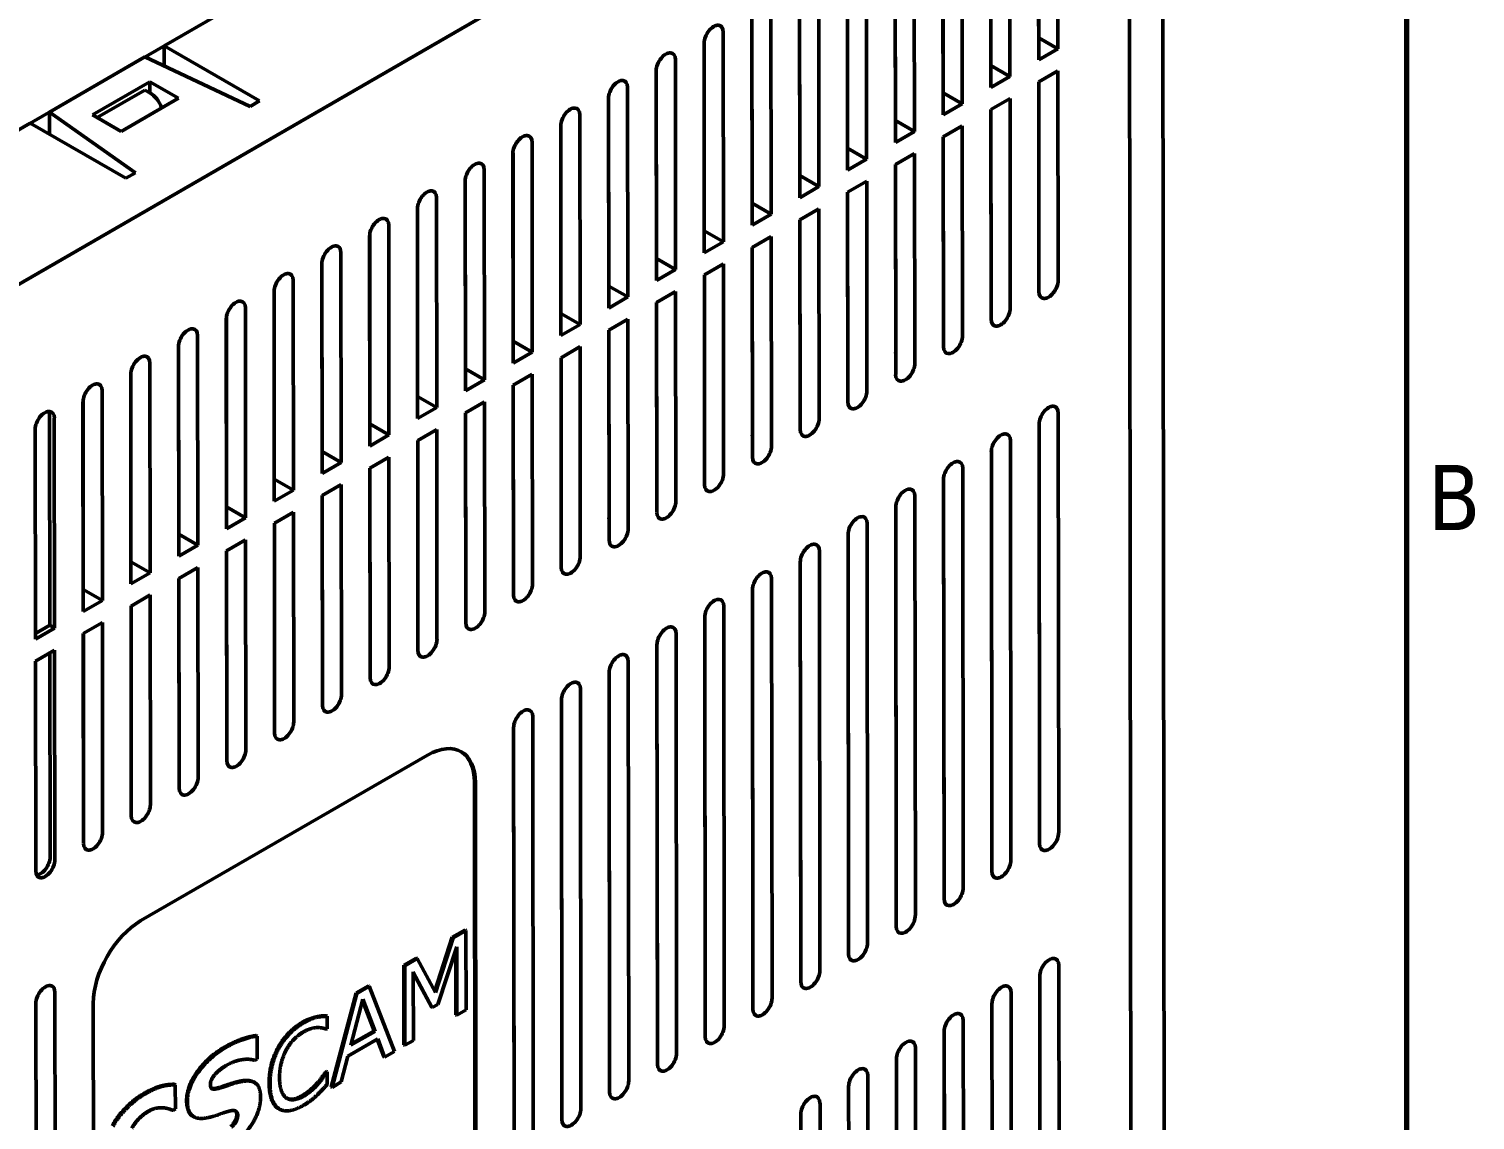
# Model space of a CAD drawing. Header units: millimetres. Extents: x 2121 to 4904, y 892 to 1933.
# Drawn here: x 3174.5 to 3335.1, y 1646.6 to 1767.7 of the extents above; entities that cross this region are included whole.
import ezdxf

# ---------------------------------------------------------------- set-up
doc = ezdxf.new("R2010")
doc.units = ezdxf.units.MM
doc.header["$LTSCALE"] = 1.8
doc.layers.add('경계(ISO)', color=7, linetype='Continuous', lineweight=70)
doc.layers.add('외형선(ISO)', color=7, linetype='Continuous', lineweight=50)
doc.styles.add('주 텍스트 (ISO)', font='')
doc.styles.get('주 텍스트 (ISO)').set_extended_font_data('Tahoma')

# ---------------------------------------------------------------- blocks, each defined once
blk = doc.blocks.new('경계 Default Border')
at = {"layer": '경계(ISO)', "flags": 128}
blk.add_lwpolyline([(10, 10), (10, 410), (584, 410), (584, 10), (10, 10)], dxfattribs=at)
at = {"layer": '경계(ISO)', "insert": (585.15, 313.25), "char_height": 3.5, "attachment_point": 7, "style": '주 텍스트 (ISO)'}
blk.add_mtext('B', dxfattribs=at)

msp = doc.modelspace()

# ---------------------------------------------------------------- linework, layer by layer
at = {"layer": '외형선(ISO)'}
for p, q in [((3158.75, 1748.06), (3280.73, 1818.48)), ((3300.35, 1812.68), (3300.56, 1628.85)), ((3264.82, 1809.29), (3189.51, 1765.82)), ((3296.64, 1806.86), (3296.87, 1598.52)), ((3296.64, 1806.86), (3296.87, 1599.99)), ((3097.76, 1695.72), (3280.73, 1801.35)), ((3288.7, 1788.79), (3288.73, 1765.5)), ((3286.61, 1766.73), (3286.58, 1787.65)), ((3286.61, 1764.28), (3286.58, 1787.57)), ((3283.4, 1785.73), (3283.42, 1762.44)), ((3281.3, 1763.66), (3281.28, 1784.59)), ((3281.3, 1761.22), (3281.28, 1784.5)), ((3278.1, 1782.67), (3278.12, 1759.38)), ((3276, 1758.16), (3275.97, 1781.44)), ((3276, 1760.6), (3275.98, 1781.53)), ((3272.79, 1779.6), (3272.82, 1756.32)), ((3270.7, 1757.54), (3270.67, 1778.47)), ((3270.7, 1755.09), (3270.67, 1778.38)), ((3267.49, 1776.54), (3267.51, 1753.26)), ((3265.39, 1754.48), (3265.37, 1775.41)), ((3265.39, 1752.03), (3265.37, 1775.32)), ((3262.19, 1773.48), (3262.21, 1750.2)), ((3260.09, 1748.97), (3260.06, 1772.26)), ((3260.09, 1751.42), (3260.07, 1772.35)), ((3254.79, 1748.36), (3254.76, 1769.28)), ((3254.79, 1745.91), (3254.76, 1769.19)), ((3256.88, 1770.42), (3256.91, 1747.13)), ((3249.48, 1745.29), (3249.46, 1766.22)), ((3249.48, 1742.85), (3249.46, 1766.13)), ((3251.58, 1767.36), (3251.6, 1744.07)), ((3286.6, 1766.72), (3286.61, 1766.73)), ((3288.73, 1765.5), (3286.61, 1766.73)), ((3187.39, 1764.59), (3176.78, 1758.47)), ((3199.06, 1759.09), (3187.39, 1764.59)), ((3189.51, 1765.82), (3200.12, 1759.71)), ((3189.51, 1763.59), (3189.51, 1765.82)), ((3288.73, 1765.5), (3286.61, 1764.28)), ((3244.18, 1739.79), (3244.15, 1763.07)), ((3244.18, 1742.23), (3244.16, 1763.16)), ((3246.28, 1764.3), (3246.3, 1741.01)), ((3281.3, 1763.66), (3281.3, 1763.66)), ((3283.42, 1762.44), (3281.3, 1763.66)), ((3286.61, 1761.83), (3288.73, 1763.05)), ((3288.73, 1763.05), (3288.76, 1739.77)), ((3181.56, 1758.16), (3187.92, 1761.84)), ((3187.92, 1761.84), (3191.1, 1760.01)), ((3187.92, 1761.84), (3187.92, 1760.61)), ((3240.97, 1761.23), (3241, 1737.95)), ((3283.42, 1762.44), (3281.3, 1761.22)), ((3286.64, 1740.99), (3286.61, 1761.83)), ((3286.64, 1738.54), (3286.61, 1761.83)), ((3182.09, 1757.86), (3187.39, 1760.92)), ((3191.1, 1760.01), (3184.74, 1756.33)), ((3187.39, 1760.92), (3187.92, 1760.61)), ((3200.12, 1759.71), (3199.06, 1759.09)), ((3238.88, 1739.17), (3238.85, 1760.1)), ((3238.88, 1736.72), (3238.85, 1760.01)), ((3276, 1760.6), (3276, 1760.6)), ((3278.12, 1759.38), (3276, 1760.6)), ((3281.31, 1758.77), (3283.43, 1759.99)), ((3283.43, 1759.99), (3283.45, 1736.71)), ((3176.78, 1758.47), (3186.33, 1751.75)), ((3176.79, 1756.02), (3176.78, 1758.47)), ((3184.74, 1756.33), (3181.56, 1758.16)), ((3235.67, 1758.17), (3235.69, 1734.89)), ((3278.12, 1759.38), (3276, 1758.16)), ((3281.33, 1737.93), (3281.31, 1758.77)), ((3281.33, 1735.48), (3281.31, 1758.77)), ((3174.66, 1757.24), (3162.46, 1750.2)), ((3185.27, 1751.13), (3174.66, 1757.24)), ((3233.57, 1736.11), (3233.55, 1757.04)), ((3233.57, 1733.66), (3233.55, 1756.95)), ((3270.69, 1757.54), (3270.7, 1757.54)), ((3272.82, 1756.32), (3270.7, 1757.54)), ((3276, 1755.71), (3278.12, 1756.93)), ((3278.12, 1756.93), (3278.15, 1733.65)), ((3230.37, 1755.11), (3230.39, 1731.82)), ((3272.82, 1756.32), (3270.7, 1755.09)), ((3276.03, 1732.42), (3276, 1755.71)), ((3276.03, 1734.87), (3276.01, 1755.71)), ((3228.27, 1730.6), (3228.24, 1753.88)), ((3228.27, 1733.05), (3228.25, 1753.97)), ((3265.39, 1754.48), (3265.39, 1754.48)), ((3267.51, 1753.26), (3265.39, 1754.48)), ((3267.51, 1753.26), (3265.39, 1752.03)), ((3270.7, 1752.64), (3272.82, 1753.87)), ((3272.82, 1753.87), (3272.85, 1730.58)), ((3186.33, 1751.75), (3185.27, 1751.13)), ((3225.06, 1752.05), (3225.09, 1728.76)), ((3270.73, 1731.8), (3270.7, 1752.65)), ((3270.73, 1729.36), (3270.7, 1752.64)), ((3222.97, 1729.98), (3222.94, 1750.91)), ((3222.97, 1727.54), (3222.94, 1750.82)), ((3260.09, 1751.42), (3260.09, 1751.42)), ((3262.21, 1750.2), (3260.09, 1751.42)), ((3262.21, 1750.2), (3260.09, 1748.97)), ((3265.4, 1749.58), (3267.52, 1750.81)), ((3267.52, 1750.81), (3267.54, 1727.52)), ((3219.76, 1748.99), (3219.78, 1725.7)), ((3254.78, 1748.35), (3254.79, 1748.36)), ((3256.91, 1747.13), (3254.79, 1748.36)), ((3265.42, 1728.74), (3265.4, 1749.58)), ((3265.42, 1726.3), (3265.4, 1749.58)), ((3217.66, 1726.92), (3217.64, 1747.85)), ((3217.66, 1724.48), (3217.64, 1747.76)), ((3256.91, 1747.13), (3254.79, 1745.91)), ((3260.09, 1746.52), (3262.21, 1747.74)), ((3262.21, 1747.74), (3262.24, 1724.46)), ((3214.46, 1745.92), (3214.48, 1722.64)), ((3249.48, 1745.29), (3249.48, 1745.29)), ((3251.6, 1744.07), (3249.48, 1745.29)), ((3260.12, 1723.23), (3260.09, 1746.52)), ((3260.12, 1725.68), (3260.1, 1746.52)), ((3212.36, 1721.41), (3212.33, 1744.7)), ((3212.36, 1723.86), (3212.34, 1744.79)), ((3251.6, 1744.07), (3249.48, 1742.85)), ((3254.79, 1743.46), (3256.91, 1744.68)), ((3256.91, 1744.68), (3256.94, 1721.4)), ((3209.15, 1742.86), (3209.18, 1719.58)), ((3244.18, 1742.23), (3244.18, 1742.23)), ((3246.3, 1741.01), (3244.18, 1742.23)), ((3254.82, 1722.62), (3254.79, 1743.46)), ((3254.82, 1720.17), (3254.79, 1743.46)), ((3207.06, 1720.8), (3207.03, 1741.73)), ((3207.06, 1718.35), (3207.03, 1741.64)), ((3246.3, 1741.01), (3244.18, 1739.79)), ((3249.49, 1740.4), (3251.61, 1741.62)), ((3249.51, 1719.56), (3249.49, 1740.4)), ((3249.51, 1717.11), (3249.49, 1740.4)), ((3251.61, 1741.62), (3251.63, 1718.34)), ((3203.85, 1739.8), (3203.87, 1716.52)), ((3238.87, 1739.17), (3238.88, 1739.17)), ((3241, 1737.95), (3238.88, 1739.17)), ((3201.75, 1717.74), (3201.73, 1738.67)), ((3201.75, 1715.29), (3201.73, 1738.58)), ((3241, 1737.95), (3238.88, 1736.72)), ((3244.18, 1737.33), (3246.3, 1738.56)), ((3244.21, 1714.05), (3244.18, 1737.33)), ((3244.21, 1716.5), (3244.19, 1737.34)), ((3246.3, 1738.56), (3246.33, 1715.27)), ((3196.45, 1712.23), (3196.42, 1735.51)), ((3196.45, 1714.67), (3196.43, 1735.6)), ((3198.55, 1736.74), (3198.57, 1713.45)), ((3233.57, 1736.11), (3233.57, 1736.11)), ((3235.69, 1734.89), (3233.57, 1736.11)), ((3238.88, 1734.27), (3241, 1735.5)), ((3241, 1735.5), (3241.03, 1712.21)), ((3235.69, 1734.89), (3233.57, 1733.66)), ((3238.91, 1713.43), (3238.88, 1734.27)), ((3238.91, 1710.99), (3238.88, 1734.27)), ((3191.15, 1711.61), (3191.12, 1732.54)), ((3191.15, 1709.17), (3191.12, 1732.45)), ((3193.24, 1733.68), (3193.27, 1710.39)), ((3228.27, 1733.04), (3228.27, 1733.05)), ((3230.39, 1731.82), (3228.27, 1733.05)), ((3233.58, 1731.21), (3235.7, 1732.44)), ((3235.7, 1732.44), (3235.72, 1709.15)), ((3230.39, 1731.82), (3228.27, 1730.6)), ((3233.6, 1710.37), (3233.58, 1731.21)), ((3233.6, 1707.93), (3233.58, 1731.21)), ((3185.84, 1708.55), (3185.82, 1729.48)), ((3185.84, 1706.1), (3185.82, 1729.39)), ((3187.94, 1730.61), (3187.97, 1707.33)), ((3222.96, 1729.98), (3222.97, 1729.98)), ((3225.09, 1728.76), (3222.97, 1729.98)), ((3228.27, 1728.15), (3230.39, 1729.37)), ((3230.39, 1729.37), (3230.42, 1706.09)), ((3182.64, 1727.55), (3182.66, 1704.27)), ((3225.09, 1728.76), (3222.97, 1727.54)), ((3228.3, 1704.86), (3228.27, 1728.15)), ((3228.3, 1707.31), (3228.28, 1728.15)), ((3180.54, 1703.04), (3180.51, 1726.33)), ((3180.54, 1705.49), (3180.52, 1726.42)), ((3217.66, 1726.92), (3217.66, 1726.92)), ((3219.78, 1725.7), (3217.66, 1726.92)), ((3222.97, 1725.09), (3225.09, 1726.31)), ((3225.09, 1726.31), (3225.12, 1703.03)), ((3176.83, 1701.51), (3176.8, 1724.8)), ((3177.33, 1724.49), (3177.36, 1701.21)), ((3219.78, 1725.7), (3217.66, 1724.48)), ((3223, 1704.25), (3222.97, 1725.09)), ((3223, 1701.8), (3222.97, 1725.09)), ((3288.77, 1725.06), (3288.83, 1678.49)), ((3175.24, 1699.98), (3175.21, 1723.27)), ((3212.36, 1723.86), (3212.36, 1723.86)), ((3214.48, 1722.64), (3212.36, 1723.86)), ((3214.48, 1722.64), (3212.36, 1721.41)), ((3217.67, 1722.02), (3219.79, 1723.25)), ((3219.79, 1723.25), (3219.81, 1699.96)), ((3286.7, 1679.71), (3286.65, 1723.93)), ((3286.7, 1677.27), (3286.65, 1723.84)), ((3217.69, 1701.19), (3217.67, 1722.03)), ((3217.69, 1698.74), (3217.67, 1722.02)), ((3283.47, 1722), (3283.52, 1675.43)), ((3207.05, 1720.8), (3207.06, 1720.8)), ((3209.18, 1719.58), (3207.06, 1720.8)), ((3209.18, 1719.58), (3207.06, 1718.35)), ((3212.36, 1718.96), (3214.48, 1720.19)), ((3214.48, 1720.19), (3214.51, 1696.9)), ((3281.4, 1676.65), (3281.35, 1720.87)), ((3281.4, 1674.21), (3281.35, 1720.78)), ((3212.39, 1695.68), (3212.36, 1718.96)), ((3212.39, 1698.12), (3212.37, 1718.96)), ((3276.1, 1673.59), (3276.05, 1717.8)), ((3278.17, 1718.94), (3278.22, 1672.37)), ((3201.75, 1717.74), (3201.75, 1717.74)), ((3203.87, 1716.52), (3201.75, 1717.74)), ((3203.87, 1716.52), (3201.75, 1715.29)), ((3207.06, 1715.9), (3209.18, 1717.13)), ((3209.18, 1717.13), (3209.21, 1693.84)), ((3276.1, 1671.14), (3276.05, 1717.71)), ((3196.45, 1714.67), (3196.45, 1714.67)), ((3198.57, 1713.45), (3196.45, 1714.67)), ((3207.09, 1695.06), (3207.06, 1715.9)), ((3207.09, 1692.62), (3207.06, 1715.9)), ((3270.79, 1670.53), (3270.74, 1714.74)), ((3270.79, 1668.08), (3270.74, 1714.65)), ((3272.86, 1715.88), (3272.92, 1669.31)), ((3198.57, 1713.45), (3196.45, 1712.23)), ((3201.76, 1712.84), (3203.88, 1714.06)), ((3203.88, 1714.06), (3203.9, 1690.78)), ((3191.14, 1711.61), (3191.15, 1711.61)), ((3193.27, 1710.39), (3191.15, 1711.61)), ((3201.78, 1692), (3201.76, 1712.84)), ((3201.78, 1689.55), (3201.76, 1712.84)), ((3265.49, 1667.47), (3265.44, 1711.68)), ((3265.49, 1665.02), (3265.44, 1711.59)), ((3267.56, 1712.81), (3267.61, 1666.24)), ((3193.27, 1710.39), (3191.15, 1709.17)), ((3196.45, 1709.78), (3198.57, 1711)), ((3196.48, 1686.49), (3196.45, 1709.78)), ((3196.48, 1688.94), (3196.46, 1709.78)), ((3198.57, 1711), (3198.6, 1687.72)), ((3185.84, 1708.55), (3185.84, 1708.55)), ((3187.97, 1707.33), (3185.84, 1708.55)), ((3260.19, 1664.4), (3260.14, 1708.62)), ((3260.19, 1661.96), (3260.14, 1708.53)), ((3262.26, 1709.75), (3262.31, 1663.18)), ((3187.97, 1707.33), (3185.84, 1706.1)), ((3191.15, 1706.72), (3193.27, 1707.94)), ((3191.18, 1685.88), (3191.15, 1706.72)), ((3191.18, 1683.43), (3191.15, 1706.72)), ((3193.27, 1707.94), (3193.3, 1684.66)), ((3256.95, 1706.69), (3257.01, 1660.12)), ((3180.54, 1705.49), (3180.54, 1705.49)), ((3182.66, 1704.27), (3180.54, 1705.49)), ((3254.88, 1661.34), (3254.83, 1705.56)), ((3254.88, 1658.9), (3254.83, 1705.47)), ((3182.66, 1704.27), (3180.54, 1703.04)), ((3185.85, 1703.65), (3187.97, 1704.88)), ((3185.87, 1682.81), (3185.85, 1703.66)), ((3185.87, 1680.37), (3185.85, 1703.65)), ((3187.97, 1704.88), (3187.99, 1681.59)), ((3251.65, 1703.63), (3251.7, 1657.06)), ((3180.54, 1700.59), (3182.66, 1701.82)), ((3182.66, 1701.82), (3182.69, 1678.53)), ((3249.58, 1658.28), (3249.53, 1702.49)), ((3249.58, 1655.83), (3249.53, 1702.4)), ((3175.24, 1700.59), (3176.83, 1701.51)), ((3177.36, 1701.21), (3175.24, 1699.98)), ((3177.36, 1701.21), (3176.83, 1701.51)), ((3180.57, 1677.31), (3180.54, 1700.59)), ((3180.57, 1679.75), (3180.55, 1700.59)), ((3246.35, 1700.57), (3246.4, 1654)), ((3175.24, 1697.53), (3177.36, 1698.75)), ((3177.36, 1698.75), (3177.39, 1675.47)), ((3244.28, 1655.22), (3244.23, 1699.43)), ((3244.28, 1652.77), (3244.23, 1699.34)), ((3175.27, 1674.24), (3175.24, 1697.53)), ((3176.86, 1675.78), (3176.83, 1698.45)), ((3241.04, 1697.51), (3241.1, 1650.94)), ((3238.97, 1652.16), (3238.92, 1696.37)), ((3238.97, 1649.71), (3238.92, 1696.28)), ((3235.74, 1694.44), (3235.79, 1647.87)), ((3233.67, 1649.09), (3233.62, 1693.31)), ((3233.67, 1646.65), (3233.62, 1693.22)), ((3230.44, 1691.38), (3230.49, 1644.81)), ((3228.37, 1646.03), (3228.32, 1690.25)), ((3228.37, 1643.59), (3228.32, 1690.16)), ((3186.95, 1668.73), (3218.77, 1687.1)), ((3224.01, 1644.87), (3223.97, 1684.09)), ((3224.08, 1684.03), (3224.12, 1644.81)), ((3260.17, 1675.67), (3260.17, 1675.67)), ((3254.87, 1670.15), (3254.87, 1670.16)), ((3219.57, 1660.91), (3221.51, 1666.88)), ((3219.65, 1660.77), (3221.62, 1666.82)), ((3221.51, 1666.88), (3222.92, 1667.69)), ((3221.51, 1666.88), (3221.62, 1666.82)), ((3221.62, 1666.82), (3223.03, 1667.63)), ((3222.92, 1667.69), (3223.03, 1667.63)), ((3223.03, 1667.63), (3223.04, 1658.81)), ((3222.01, 1665.82), (3219.9, 1659.43)), ((3221.91, 1658.28), (3221.91, 1665.5)), ((3222.02, 1658.22), (3222.01, 1665.82)), ((3216.13, 1663.77), (3217.51, 1664.57)), ((3216.13, 1663.77), (3216.23, 1663.71)), ((3216.14, 1654.95), (3216.13, 1663.77)), ((3216.23, 1663.71), (3217.62, 1664.51)), ((3216.24, 1654.89), (3216.23, 1663.71)), ((3217.51, 1664.57), (3217.62, 1664.51)), ((3217.62, 1664.51), (3219.65, 1660.77)), ((3288.84, 1663.79), (3288.87, 1640.5)), ((3219.29, 1659.08), (3217.18, 1663.03)), ((3217.18, 1663.03), (3217.19, 1655.43)), ((3219.19, 1659.14), (3217.18, 1662.89)), ((3286.75, 1641.72), (3286.72, 1662.65)), ((3286.75, 1639.28), (3286.72, 1662.56)), ((3177.4, 1660.76), (3177.46, 1614.19)), ((3208.06, 1650.28), (3210.83, 1660.71)), ((3208.16, 1650.22), (3210.93, 1660.65)), ((3210.83, 1660.71), (3212.19, 1661.5)), ((3210.83, 1660.71), (3210.93, 1660.65)), ((3210.93, 1660.65), (3212.29, 1661.44)), ((3212.19, 1661.5), (3212.29, 1661.44)), ((3212.29, 1661.44), (3215.08, 1654.22)), ((3283.54, 1660.72), (3283.56, 1637.44)), ((3175.33, 1612.97), (3175.28, 1659.54)), ((3175.33, 1615.41), (3175.29, 1659.63)), ((3181.69, 1620.32), (3181.65, 1659.54)), ((3210.25, 1654.89), (3211.59, 1660.01)), ((3212.83, 1656.5), (3211.55, 1659.88)), ((3211.59, 1660.01), (3212.93, 1656.44)), ((3219.19, 1659.14), (3219.29, 1659.08)), ((3219.9, 1659.43), (3219.29, 1659.08)), ((3223.04, 1658.81), (3222.02, 1658.22)), ((3281.44, 1638.66), (3281.42, 1659.59)), ((3281.44, 1636.21), (3281.42, 1659.5)), ((3207.5, 1658.17), (3207.61, 1658.11)), ((3207.61, 1658.11), (3207.61, 1656.72)), ((3221.91, 1658.28), (3222.02, 1658.22)), ((3278.23, 1657.66), (3278.26, 1634.38)), ((3199.73, 1655.97), (3199.83, 1655.91)), ((3199.83, 1655.91), (3199.84, 1653.37)), ((3207.61, 1656.72), (3207.54, 1656.68)), ((3213.25, 1655.61), (3209.93, 1653.69)), ((3212.93, 1656.44), (3210.25, 1654.89)), ((3210.28, 1655.04), (3212.83, 1656.5)), ((3212.83, 1656.5), (3212.93, 1656.44)), ((3213.9, 1653.66), (3213.18, 1655.57)), ((3214, 1653.59), (3213.25, 1655.61)), ((3217.19, 1655.43), (3216.24, 1654.89)), ((3276.14, 1633.15), (3276.11, 1656.44)), ((3276.14, 1635.6), (3276.12, 1656.53)), ((3209.93, 1653.69), (3209.19, 1650.82)), ((3213.9, 1653.66), (3214, 1653.59)), ((3215.08, 1654.22), (3214, 1653.59)), ((3216.14, 1654.95), (3216.24, 1654.89)), ((3272.93, 1654.6), (3272.96, 1631.31)), ((3199.84, 1653.37), (3199.57, 1653.22)), ((3207.44, 1651.94), (3207.51, 1651.99)), ((3207.51, 1651.99), (3207.62, 1651.93)), ((3270.84, 1632.54), (3270.81, 1653.46)), ((3270.84, 1630.09), (3270.81, 1653.38)), ((3189.27, 1650.41), (3189.37, 1650.35)), ((3190.66, 1650.57), (3190.76, 1650.51)), ((3190.76, 1650.51), (3190.77, 1647.84)), ((3199.47, 1650.81), (3199.57, 1650.75)), ((3207.44, 1651.94), (3207.54, 1651.88)), ((3207.54, 1651.88), (3207.62, 1651.93)), ((3207.62, 1651.93), (3207.62, 1650.55)), ((3209.19, 1650.82), (3208.16, 1650.22)), ((3265.53, 1629.47), (3265.51, 1650.4)), ((3267.63, 1651.54), (3267.65, 1628.25)), ((3208.06, 1650.28), (3208.16, 1650.22)), ((3265.53, 1627.03), (3265.51, 1650.31)), ((3190.77, 1647.84), (3190.48, 1647.67)), ((3202.21, 1647.88), (3202.32, 1647.82)), ((3202.33, 1647.81), (3202.33, 1647.81)), ((3260.23, 1623.97), (3260.2, 1647.25)), ((3260.23, 1626.41), (3260.21, 1647.34)), ((3262.33, 1648.48), (3262.35, 1625.19)), ((3192.71, 1647.02), (3192.82, 1646.96))]:
    msp.add_line(p, q, dxfattribs=at)
for centre, major_axis, ratio, start_param, end_param in [((3250.52, 1766.74), (0.75, 1.3), 0.578096, 5.49714, 8.638733), ((3245.21, 1763.68), (0.75, 1.3), 0.578096, 5.49714, 8.638733), ((3239.91, 1760.62), (0.75, 1.3), 0.578096, 5.49714, 8.638733), ((3187.92, 1758.78), (-1.13, 1.95), 0.57735, 4.477268, 5.49908), ((3234.61, 1757.56), (0.75, 1.3), 0.578096, 5.49714, 8.638733), ((3229.3, 1754.5), (0.75, 1.3), 0.578096, 5.49714, 8.638733), ((3224, 1751.44), (0.75, 1.3), 0.578096, 5.49714, 8.638733), ((3218.7, 1748.37), (0.75, 1.3), 0.578096, 5.49714, 8.638733), ((3213.39, 1745.31), (0.75, 1.3), 0.578096, 5.49714, 8.638733), ((3208.09, 1742.25), (0.75, 1.3), 0.578096, 5.49714, 8.638733), ((3202.79, 1739.19), (0.75, 1.3), 0.578096, 5.49714, 8.638733), ((3285.57, 1740.38), (0.75, 1.3), 0.578096, 5.425294, 5.49714), ((3287.7, 1739.16), (-0.75, -1.3), 0.578096, 5.49714, 8.638733), ((3197.48, 1736.13), (0.75, 1.3), 0.578096, 5.49714, 8.638733), ((3280.27, 1737.32), (0.75, 1.3), 0.578096, 5.425294, 5.49714), ((3282.39, 1736.09), (-0.75, -1.3), 0.578096, 5.49714, 8.638733), ((3192.18, 1733.06), (0.75, 1.3), 0.578096, 5.49714, 8.638733), ((3274.97, 1734.25), (0.75, 1.3), 0.578096, 5.425294, 5.49714), ((3277.09, 1733.03), (-0.75, -1.3), 0.578096, 5.49714, 8.638733), ((3186.88, 1730), (0.75, 1.3), 0.578096, 5.49714, 8.638733), ((3269.66, 1731.19), (0.75, 1.3), 0.578096, 5.425294, 5.49714), ((3271.79, 1729.97), (-0.75, -1.3), 0.578096, 5.49714, 8.638733), ((3181.58, 1726.94), (0.75, 1.3), 0.578096, 5.49714, 8.638733), ((3264.36, 1728.13), (0.75, 1.3), 0.578096, 5.425294, 5.49714), ((3266.48, 1726.91), (-0.75, -1.3), 0.578096, 5.49714, 8.638733), ((3287.71, 1724.45), (0.75, 1.3), 0.578096, 5.49714, 8.638733), ((3176.27, 1723.88), (0.75, 1.3), 0.578096, 5.49714, 8.638733), ((3175.74, 1724.18), (0.75, 1.3), 0.578096, 5.49714, 5.92255), ((3259.06, 1725.07), (0.75, 1.3), 0.578096, 5.425294, 5.49714), ((3261.18, 1723.85), (-0.75, -1.3), 0.578096, 5.49714, 8.638733), ((3253.75, 1722.01), (0.75, 1.3), 0.578096, 5.425294, 5.49714), ((3282.41, 1721.39), (0.75, 1.3), 0.578096, 5.49714, 8.638733), ((3255.88, 1720.79), (-0.75, -1.3), 0.578096, 5.49714, 8.638733), ((3248.45, 1718.94), (0.75, 1.3), 0.578096, 5.425294, 5.49714), ((3277.11, 1718.33), (0.75, 1.3), 0.578096, 5.49714, 8.638733), ((3250.57, 1717.72), (-0.75, -1.3), 0.578096, 5.49714, 8.638733), ((3243.15, 1715.88), (0.75, 1.3), 0.578096, 5.425294, 5.49714), ((3271.8, 1715.26), (0.75, 1.3), 0.578096, 5.49714, 8.638733), ((3184.26, 1705.78), (5.61, 9.75), 0.578096, 0.584271, 0.584622), ((3245.27, 1714.66), (-0.75, -1.3), 0.578096, 5.49714, 8.638733), ((3184.26, 1705.78), (5.61, 9.75), 0.578096, 6.021176, 6.021863), ((3237.84, 1712.82), (0.75, 1.3), 0.578096, 5.425294, 5.49714), ((3266.5, 1712.2), (0.75, 1.3), 0.578096, 5.49714, 8.638733), ((3184.26, 1705.78), (5.61, 9.75), 0.578096, 1.271242, 1.271631), ((3239.97, 1711.6), (-0.75, -1.3), 0.578096, 5.49714, 8.638733), ((3232.54, 1709.76), (0.75, 1.3), 0.578096, 5.425294, 5.49714), ((3261.2, 1709.14), (0.75, 1.3), 0.578096, 5.49714, 8.638733), ((3234.66, 1708.54), (-0.75, -1.3), 0.578096, 5.49714, 8.638733), ((3227.24, 1706.7), (0.75, 1.3), 0.578096, 5.425294, 5.49714), ((3255.89, 1706.08), (0.75, 1.3), 0.578096, 5.49714, 8.638733), ((3184.26, 1705.78), (-5.61, -9.75), 0.578096, 1.830824, 1.831512), ((3229.36, 1705.48), (-0.75, -1.3), 0.578096, 5.49714, 8.638733), ((3221.94, 1703.64), (0.75, 1.3), 0.578096, 5.425294, 5.49714), ((3250.59, 1703.02), (0.75, 1.3), 0.578096, 5.49714, 8.638733), ((3181.08, 1707.61), (5.61, 9.75), 0.578096, 4.567697, 4.568126), ((3224.06, 1702.41), (-0.75, -1.3), 0.578096, 5.49714, 8.638733), ((3216.63, 1700.57), (0.75, 1.3), 0.578096, 5.425294, 5.49714), ((3245.29, 1699.96), (0.75, 1.3), 0.578096, 5.49714, 8.638733), ((3218.75, 1699.35), (-0.75, -1.3), 0.578096, 5.49714, 8.638733), ((3181.08, 1707.61), (5.61, 9.75), 0.578096, 3.857904, 3.858249), ((3184.26, 1705.78), (-5.61, -9.75), 0.578096, 0.98488, 0.985231), ((3211.33, 1697.51), (0.75, 1.3), 0.578096, 5.425294, 5.49714), ((3239.98, 1696.89), (0.75, 1.3), 0.578096, 5.49714, 8.638733), ((3184.26, 1705.78), (-5.61, -9.75), 0.578096, 0.297871, 0.29826), ((3213.45, 1696.29), (-0.75, -1.3), 0.578096, 5.49714, 8.638733), ((3234.68, 1693.83), (0.75, 1.3), 0.578096, 5.49714, 8.638733), ((3206.03, 1694.45), (0.75, 1.3), 0.578096, 5.425294, 5.49714), ((3208.15, 1693.23), (-0.75, -1.3), 0.578096, 5.49714, 8.638733), ((3229.38, 1690.77), (0.75, 1.3), 0.578096, 5.49714, 8.638733), ((3200.72, 1691.39), (0.75, 1.3), 0.578096, 5.425294, 5.49714), ((3202.84, 1690.17), (-0.75, -1.3), 0.578096, 5.49714, 8.638733), ((3195.42, 1688.33), (0.75, 1.3), 0.578096, 5.425294, 5.49714), ((3197.54, 1687.1), (-0.75, -1.3), 0.578096, 5.49714, 8.638733), ((3218.77, 1680.97), (3.74, 6.5), 0.578096, 5.49714, 7.067936), ((3218.67, 1681.03), (3.74, 6.5), 0.578096, 5.49714, 6.26907), ((3190.12, 1685.26), (0.75, 1.3), 0.578096, 5.425294, 5.49714), ((3184.3, 1675.14), (5.61, 9.75), 0.578096, 0.584271, 0.584622), ((3192.24, 1684.04), (-0.75, -1.3), 0.578096, 5.49714, 8.638733), ((3184.81, 1682.2), (0.75, 1.3), 0.578096, 5.425294, 5.49714), ((3184.3, 1675.14), (5.61, 9.75), 0.578096, 1.271242, 1.271631), ((3186.93, 1680.98), (-0.75, -1.3), 0.578096, 5.49714, 8.638733), ((3179.51, 1679.14), (0.75, 1.3), 0.578096, 5.425294, 5.49714), ((3285.64, 1679.1), (0.75, 1.3), 0.578096, 5.425294, 5.49714), ((3181.63, 1677.92), (-0.75, -1.3), 0.578096, 5.49714, 8.638733), ((3285.04, 1658.63), (-85.55, 45.22), 0.037774, 5.092696, 5.09273), ((3287.76, 1677.88), (-0.75, -1.3), 0.578096, 5.49714, 8.638733), ((3280.34, 1676.04), (0.75, 1.3), 0.578096, 5.425294, 5.49714), ((3176.33, 1674.86), (-0.75, -1.3), 0.578096, 5.49714, 8.638733), ((3175.8, 1675.16), (-0.75, -1.3), 0.578096, 0.360636, 2.355547), ((3261.27, 1672.31), (2.53, 4.39), 0.578096, 1.095383, 1.096186), ((3282.46, 1674.82), (-0.75, -1.3), 0.578096, 5.49714, 8.638733), ((3261.27, 1672.31), (1.21, 2.11), 0.578096, 1.474572, 1.476637), ((3275.04, 1672.98), (0.75, 1.3), 0.578096, 5.425294, 5.49714), ((3277.16, 1671.76), (-0.75, -1.3), 0.578096, 5.49714, 8.638733), ((3261.27, 1672.31), (-1.21, -2.11), 0.578096, 0.092866, 0.094931), ((3269.73, 1669.92), (0.75, 1.3), 0.578096, 5.425294, 5.49714), ((3186.95, 1662.6), (-3.74, -6.5), 0.578096, 3.926344, 5.49714), ((3271.85, 1668.69), (-0.75, -1.3), 0.578096, 5.49714, 8.638733), ((3261.27, 1672.31), (-2.53, -4.39), 0.578096, 0.473317, 0.47412), ((3264.43, 1666.85), (0.75, 1.3), 0.578096, 5.425294, 5.49714), ((3266.55, 1665.63), (-0.75, -1.3), 0.578096, 5.49714, 8.638733), ((3259.13, 1663.79), (0.75, 1.3), 0.578096, 5.425294, 5.49714), ((3287.78, 1663.17), (0.75, 1.3), 0.578096, 5.49714, 8.638733), ((3261.25, 1662.57), (-0.75, -1.3), 0.578096, 5.49714, 8.638733), ((3282.48, 1660.11), (0.75, 1.3), 0.578096, 5.49714, 8.638733), ((3176.34, 1660.15), (0.75, 1.3), 0.578096, 5.49714, 8.638733), ((3253.82, 1660.73), (0.75, 1.3), 0.578096, 5.425294, 5.49714), ((3255.94, 1659.51), (-0.75, -1.3), 0.578096, 5.49714, 8.638733), ((3277.17, 1657.05), (0.75, 1.3), 0.578096, 5.49714, 8.638733), ((3248.52, 1657.67), (0.75, 1.3), 0.578096, 5.425294, 5.49714), ((3250.64, 1656.45), (-0.75, -1.3), 0.578096, 5.49714, 8.638733), ((3243.22, 1654.61), (0.75, 1.3), 0.578096, 5.425294, 5.49714), ((3271.87, 1653.99), (0.75, 1.3), 0.578096, 5.49714, 8.638733), ((3245.34, 1653.38), (-0.75, -1.3), 0.578096, 5.49714, 8.638733), ((3237.91, 1651.54), (0.75, 1.3), 0.578096, 5.425294, 5.49714), ((3266.57, 1650.93), (0.75, 1.3), 0.578096, 5.49714, 8.638733), ((3240.03, 1650.32), (-0.75, -1.3), 0.578096, 5.49714, 8.638733), ((3232.61, 1648.48), (0.75, 1.3), 0.578096, 5.425294, 5.49714), ((3261.26, 1647.86), (0.75, 1.3), 0.578096, 5.49714, 8.638733), ((3234.73, 1647.26), (-0.75, -1.3), 0.578096, 5.49714, 8.638733)]:
    msp.add_ellipse(centre, major_axis=major_axis, ratio=ratio, start_param=start_param, end_param=end_param, dxfattribs=at)
for points in [[(3202.21, 1654.71), (3202.69, 1655.57), (3204.07, 1656.97), (3204.92, 1657.46)], [(3202.31, 1654.65), (3202.8, 1655.51), (3204.18, 1656.91), (3205.02, 1657.4)], [(3204.92, 1657.46), (3205.53, 1657.81), (3206.76, 1658.17), (3207.5, 1658.17)], [(3207.54, 1656.68), (3206.9, 1656.92), (3205.66, 1656.76), (3204.96, 1656.36)], [(3205.02, 1657.4), (3205.63, 1657.75), (3206.86, 1658.11), (3207.61, 1658.11)], [(3196.27, 1654.72), (3197.22, 1655.26), (3199.06, 1655.9), (3199.73, 1655.97)], [(3196.38, 1654.65), (3197.32, 1655.2), (3199.16, 1655.84), (3199.83, 1655.91)], [(3204.96, 1656.36), (3204.38, 1656.02), (3203.45, 1655.05), (3203.08, 1654.39)], [(3192.01, 1648.77), (3192.01, 1650.3), (3194.4, 1653.63), (3196.27, 1654.72)], [(3192.11, 1648.7), (3192.11, 1650.24), (3194.5, 1653.57), (3196.38, 1654.65)], [(3201.17, 1650.71), (3201.17, 1651.81), (3201.71, 1653.83), (3202.21, 1654.71)], [(3201.28, 1650.65), (3201.28, 1651.75), (3201.81, 1653.77), (3202.31, 1654.65)], [(3203.08, 1654.39), (3202.72, 1653.74), (3202.33, 1652.15), (3202.33, 1651.26)], [(3196.45, 1652.67), (3196.14, 1652.49), (3195.53, 1652.04), (3195.25, 1651.74)], [(3199.57, 1653.22), (3198.99, 1653.42), (3197.32, 1653.17), (3196.45, 1652.67)], [(3187.29, 1649.55), (3187.89, 1649.89), (3188.86, 1650.3), (3189.27, 1650.41)], [(3189.27, 1650.41), (3189.7, 1650.51), (3190.39, 1650.56), (3190.66, 1650.57)], [(3189.37, 1650.35), (3189.8, 1650.45), (3190.5, 1650.5), (3190.76, 1650.51)], [(3195.25, 1651.74), (3195, 1651.49), (3194.64, 1650.83), (3194.65, 1650.54)], [(3194.65, 1650.54), (3194.65, 1650.1), (3195.22, 1649.97), (3196.03, 1650.24)], [(3195.92, 1650.3), (3196.44, 1650.48), (3197.42, 1650.81), (3197.97, 1650.92)], [(3196.03, 1650.24), (3196.55, 1650.42), (3197.52, 1650.75), (3198.08, 1650.86)], [(3197.97, 1650.92), (3198.94, 1651.11), (3199.47, 1650.81)], [(3198.08, 1650.86), (3199.18, 1651.07), (3200.22, 1650.25), (3200.22, 1649.11)], [(3202.33, 1647.81), (3201.84, 1648.09), (3201.28, 1649.51), (3201.28, 1650.65)], [(3202.33, 1651.26), (3202.34, 1650.33), (3202.77, 1649.25), (3203.12, 1649.02)], [(3204.86, 1649.3), (3205.6, 1649.72), (3206.88, 1651.05), (3207.44, 1651.94)], [(3204.97, 1649.24), (3205.7, 1649.66), (3206.99, 1650.99), (3207.54, 1651.88)], [(3207.62, 1650.55), (3207.34, 1650.24), (3206.88, 1649.74), (3206.51, 1649.38)], [(3183.74, 1645.96), (3184.36, 1647.05), (3186.2, 1648.92), (3187.29, 1649.55)], [(3183.84, 1645.9), (3184.47, 1646.99), (3186.3, 1648.85), (3187.39, 1649.48)], [(3187.39, 1649.48), (3187.99, 1649.83), (3188.96, 1650.24), (3189.37, 1650.35)], [(3200.22, 1649.11), (3200.22, 1647.48), (3197.83, 1644.06), (3195.78, 1642.88)], [(3203.12, 1649.02), (3203.48, 1648.79), (3204.44, 1648.93), (3204.97, 1649.24)], [(3206.51, 1649.38), (3206.2, 1649.09), (3205.46, 1648.5), (3205.03, 1648.25)], [(3187.77, 1647.57), (3187.26, 1647.27), (3186.31, 1646.35), (3185.93, 1645.69)], [(3189.42, 1647.96), (3189.06, 1647.98), (3188.24, 1647.84), (3187.77, 1647.57)], [(3190.48, 1647.67), (3190.31, 1647.75), (3189.76, 1647.92), (3189.42, 1647.96)], [(3194.38, 1646.86), (3193.18, 1646.61), (3192.11, 1647.55), (3192.11, 1648.7)], [(3196.64, 1647.56), (3196.11, 1647.4), (3194.91, 1646.97), (3194.38, 1646.86)], [(3197.69, 1647.13), (3197.69, 1647.5), (3197.16, 1647.72), (3196.64, 1647.56)], [(3196.94, 1645.89), (3197.22, 1646.19), (3197.58, 1646.8), (3197.58, 1647.19)], [(3197.58, 1647.19), (3197.58, 1647.48), (3197.42, 1647.61)], [(3205.03, 1648.25), (3204.19, 1647.77), (3202.83, 1647.53), (3202.33, 1647.81)], [(3197.04, 1645.83), (3197.32, 1646.13), (3197.69, 1646.74), (3197.69, 1647.13)]]:
    msp.add_open_spline(points, degree=2, dxfattribs=at)
for points, knots in [([(3202.21, 1647.88), (3201.73, 1648.16), (3201.18, 1649.57), (3201.17, 1650.71)], [0.011667, 0.011667, 0.011667, 1, 2, 2, 2]), ([(3194.79, 1650.11), (3194.81, 1650.1), (3195.12, 1650.03), (3195.92, 1650.3)], [0.929696, 0.929696, 0.929696, 1, 2, 2, 2]), ([(3203.11, 1649.03), (3203.44, 1648.86), (3204.33, 1648.99), (3204.86, 1649.3)], [0.133791, 0.133791, 0.133791, 1, 2, 2, 2]), ([(3192.71, 1647.02), (3192.62, 1647.07), (3192.01, 1647.61), (3192.01, 1648.77)], [0.851603, 0.851603, 0.851603, 1, 2, 2, 2])]:
    msp.add_open_spline(points, degree=2, knots=knots, dxfattribs=at)

# ---------------------------------------------------------------- block references
at = {"xscale": 2.0655, "yscale": 2.0655, "zscale": 2.0655}
msp.add_blockref('경계 Default Border', (2121.18, 1065.06), dxfattribs=at)

doc.saveas('drawing.dxf')
